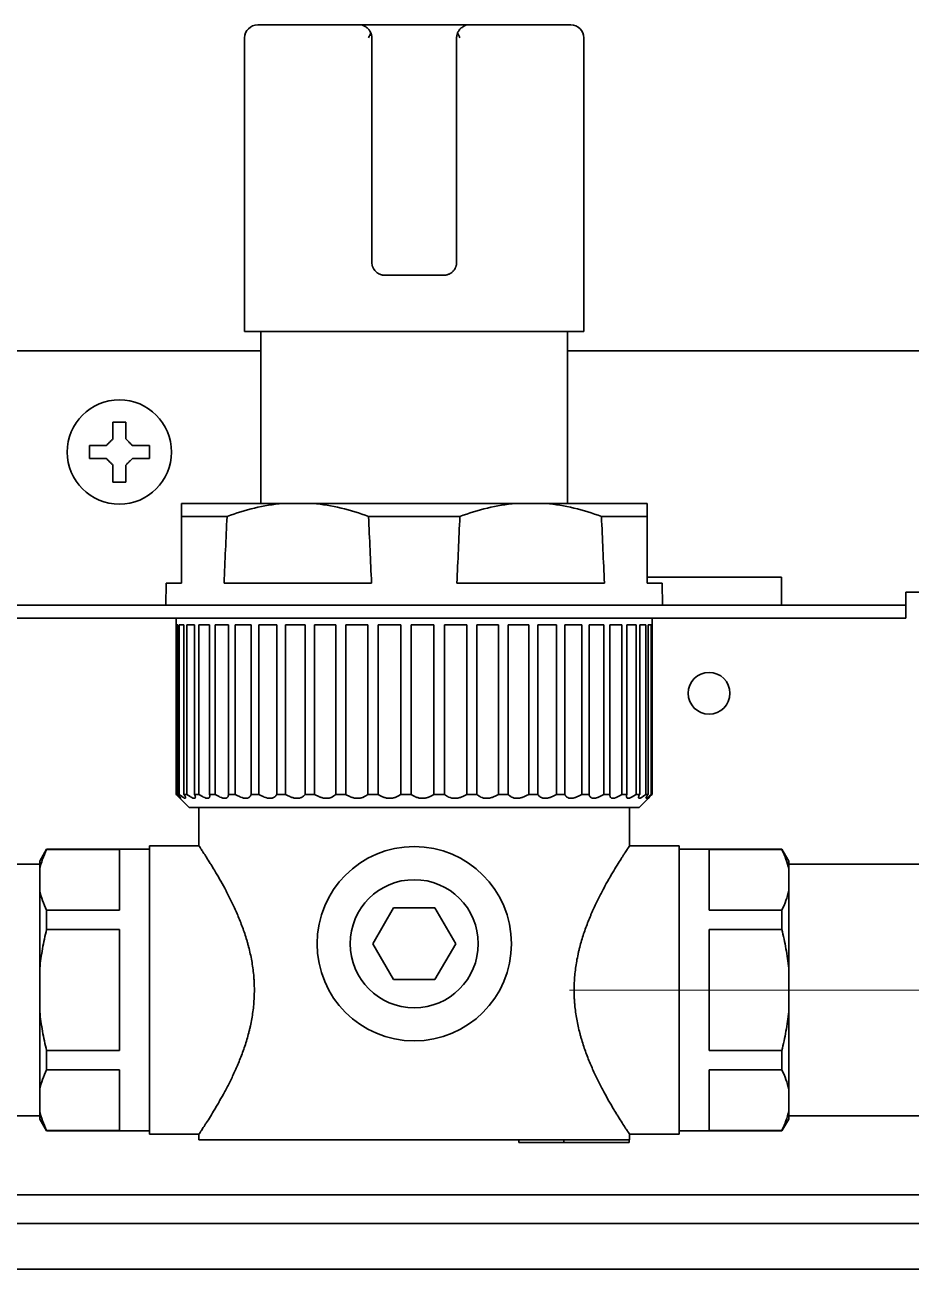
# Model space of a CAD drawing. Extents: x 6569 to 10251, y -294 to 3100.
# Drawn here: x 6951.2 to 7019.1, y 1270.8 to 1366.2 of the extents above; entities that cross this region are included whole.
import ezdxf

# ---------------------------------------------------------------- set-up
doc = ezdxf.new("R2010")
doc.units = 0
doc.header["$LTSCALE"] = 5
doc.layers.get('0').update_dxf_attribs({"linetype": 'CONTINUOUS', "lineweight": 0})
doc.layers.add('1', color=7, linetype='CONTINUOUS', true_color=0xffffff)

msp = doc.modelspace()

# ---------------------------------------------------------------- linework, layer by layer
at = {"color": 4}
msp.add_line((6992.964, 1292.226), (7092.964, 1292.226), dxfattribs=at)
at = {"layer": '1', "color": 7, "linetype": 'Continuous', "lineweight": 35}
for p, q in [((6969.064, 1366.226), (6977.019, 1366.226)), ((6977.019, 1366.226), (6978.311, 1366.226)), ((6978.311, 1366.226), (6983.818, 1366.226)), ((6983.818, 1366.226), (6985.11, 1366.226)), ((6993.064, 1366.226), (6985.11, 1366.226)), ((6968.064, 1365.226), (6968.064, 1342.726)), ((6977.814, 1365.226), (6977.814, 1348.026)), ((6984.314, 1348.026), (6984.314, 1365.226)), ((6994.064, 1342.726), (6994.064, 1365.226)), ((6978.814, 1347.026), (6983.314, 1347.026)), ((6994.064, 1342.726), (6968.064, 1342.726)), ((6969.314, 1342.726), (6969.314, 1329.526)), ((6992.814, 1329.526), (6992.814, 1342.726)), ((6969.315, 1341.226), (6930.166, 1341.226)), ((7025.964, 1341.226), (6992.813, 1341.226)), ((6956.164, 1333.476), (6956.164, 1333.976)), ((6960.764, 1333.976), (6960.764, 1333.476)), ((6956.164, 1332.976), (6956.164, 1333.476)), ((6960.764, 1333.476), (6960.764, 1332.976)), ((6963.214, 1329.526), (6970.981, 1329.526)), ((6970.981, 1329.526), (6973.297, 1329.526)), ((6973.297, 1329.526), (6988.831, 1329.526)), ((6988.831, 1329.526), (6991.147, 1329.526)), ((6991.147, 1329.526), (6998.914, 1329.526)), ((6963.214, 1328.526), (6963.214, 1323.426)), ((6966.714, 1328.526), (6963.214, 1328.526)), ((6984.564, 1328.526), (6977.565, 1328.526)), ((6998.914, 1328.526), (6995.415, 1328.526)), ((6998.914, 1323.426), (6998.914, 1328.526)), ((6962.058, 1323.426), (6962.028, 1321.726)), ((6962.058, 1323.426), (6963.214, 1323.426)), ((6977.793, 1323.426), (6966.485, 1323.426)), ((6995.643, 1323.426), (6984.335, 1323.426)), ((7009.224, 1323.886), (6998.914, 1323.886)), ((7000.071, 1323.426), (6998.914, 1323.426)), ((7000.1, 1321.726), (7000.071, 1323.426)), ((7009.224, 1322.726), (7009.224, 1323.886)), ((7009.224, 1321.726), (7009.224, 1322.726)), ((7025.964, 1322.726), (7018.733, 1322.726)), ((7018.733, 1321.726), (7018.733, 1322.726)), ((6946.735, 1321.726), (6967.811, 1321.726)), ((6986.733, 1321.726), (6967.811, 1321.726)), ((6986.733, 1321.726), (7018.733, 1321.726)), ((7018.733, 1320.726), (7018.733, 1321.726)), ((6967.811, 1320.726), (6946.735, 1320.726)), ((6962.814, 1320.726), (6962.814, 1307.226)), ((6986.733, 1320.726), (6967.811, 1320.726)), ((7018.733, 1320.726), (6986.733, 1320.726)), ((6999.314, 1320.226), (6999.314, 1320.726)), ((6962.819, 1307.226), (6962.819, 1320.226)), ((6962.819, 1320.226), (6962.94, 1320.226)), ((6962.94, 1320.226), (6962.94, 1307.226)), ((6963.052, 1307.226), (6963.052, 1320.226)), ((6963.052, 1320.226), (6963.415, 1320.226)), ((6963.415, 1320.226), (6963.415, 1307.226)), ((6963.636, 1307.226), (6963.636, 1320.226)), ((6963.636, 1320.226), (6964.233, 1320.226)), ((6964.233, 1320.226), (6964.233, 1307.226)), ((6964.56, 1307.226), (6964.56, 1320.226)), ((6964.56, 1320.226), (6965.378, 1320.226)), ((6965.378, 1320.226), (6965.378, 1307.226)), ((6965.804, 1307.226), (6965.804, 1320.226)), ((6965.804, 1320.226), (6966.829, 1320.226)), ((6966.829, 1320.226), (6966.829, 1307.226)), ((6967.346, 1307.226), (6967.346, 1320.226)), ((6967.346, 1320.226), (6968.557, 1320.226)), ((6968.557, 1320.226), (6968.557, 1307.226)), ((6969.155, 1307.226), (6969.155, 1320.226)), ((6969.155, 1320.226), (6970.528, 1320.226)), ((6970.528, 1320.226), (6970.528, 1307.226)), ((6971.195, 1307.226), (6971.195, 1320.226)), ((6971.195, 1320.226), (6972.705, 1320.226)), ((6972.705, 1320.226), (6972.705, 1307.226)), ((6973.427, 1307.226), (6973.427, 1320.226)), ((6973.427, 1320.226), (6975.044, 1320.226)), ((6975.044, 1320.226), (6975.044, 1307.226)), ((6975.809, 1307.226), (6975.809, 1320.226)), ((6975.809, 1320.226), (6977.5, 1320.226)), ((6977.5, 1320.226), (6977.5, 1307.226)), ((6978.292, 1320.226), (6980.026, 1320.226)), ((6978.292, 1307.226), (6978.292, 1320.226)), ((6980.026, 1320.226), (6980.026, 1307.226)), ((6980.83, 1320.226), (6982.572, 1320.226)), ((6980.83, 1307.226), (6980.83, 1320.226)), ((6982.572, 1320.226), (6982.572, 1307.226)), ((6983.372, 1307.226), (6983.372, 1320.226)), ((6983.372, 1320.226), (6985.088, 1320.226)), ((6985.088, 1320.226), (6985.088, 1307.226)), ((6985.869, 1307.226), (6985.869, 1320.226)), ((6985.869, 1320.226), (6987.526, 1320.226)), ((6987.526, 1320.226), (6987.526, 1307.226)), ((6988.272, 1307.226), (6988.272, 1320.226)), ((6988.272, 1320.226), (6989.839, 1320.226)), ((6989.839, 1320.226), (6989.839, 1307.226)), ((6990.535, 1307.226), (6990.535, 1320.226)), ((6990.535, 1320.226), (6991.981, 1320.226)), ((6991.981, 1320.226), (6991.981, 1307.226)), ((6992.614, 1307.226), (6992.614, 1320.226)), ((6992.614, 1320.226), (6993.91, 1320.226)), ((6993.91, 1320.226), (6993.91, 1307.226)), ((6994.468, 1307.226), (6994.468, 1320.226)), ((6994.468, 1320.226), (6995.589, 1320.226)), ((6995.589, 1320.226), (6995.589, 1307.226)), ((6996.062, 1307.226), (6996.062, 1320.226)), ((6996.062, 1320.226), (6996.985, 1320.226)), ((6996.985, 1320.226), (6996.985, 1307.226)), ((6997.363, 1307.226), (6997.363, 1320.226)), ((6997.363, 1320.226), (6998.072, 1320.226)), ((6998.072, 1320.226), (6998.072, 1307.226)), ((6998.347, 1307.226), (6998.347, 1320.226)), ((6998.347, 1320.226), (6998.828, 1320.226)), ((6998.828, 1320.226), (6998.828, 1307.226)), ((6998.995, 1307.226), (6998.995, 1320.226)), ((6998.995, 1320.226), (6999.237, 1320.226)), ((6999.237, 1320.226), (6999.237, 1307.226)), ((6999.294, 1307.226), (6999.294, 1320.226)), ((6999.314, 1320.226), (6999.294, 1320.226)), ((6962.814, 1307.226), (6962.819, 1307.226)), ((6962.814, 1307.226), (6963.814, 1306.226)), ((6962.94, 1307.226), (6963.052, 1307.226)), ((6963.415, 1307.226), (6963.636, 1307.226)), ((6964.233, 1307.226), (6964.56, 1307.226)), ((6965.378, 1307.226), (6965.804, 1307.226)), ((6966.829, 1307.226), (6967.346, 1307.226)), ((6968.557, 1307.226), (6969.155, 1307.226)), ((6970.528, 1307.226), (6971.195, 1307.226)), ((6972.705, 1307.226), (6973.427, 1307.226)), ((6975.044, 1307.226), (6975.809, 1307.226)), ((6977.5, 1307.226), (6978.292, 1307.226)), ((6980.026, 1307.226), (6980.83, 1307.226)), ((6982.572, 1307.226), (6983.372, 1307.226)), ((6985.088, 1307.226), (6985.869, 1307.226)), ((6987.526, 1307.226), (6988.272, 1307.226)), ((6989.839, 1307.226), (6990.535, 1307.226)), ((6991.981, 1307.226), (6992.614, 1307.226)), ((6993.91, 1307.226), (6994.468, 1307.226)), ((6995.589, 1307.226), (6996.062, 1307.226)), ((6996.985, 1307.226), (6997.363, 1307.226)), ((6998.072, 1307.226), (6998.347, 1307.226)), ((6998.828, 1307.226), (6998.995, 1307.226)), ((6999.237, 1307.226), (6999.294, 1307.226)), ((6998.314, 1306.226), (6963.814, 1306.226)), ((6964.564, 1306.226), (6964.564, 1303.276)), ((6997.564, 1303.276), (6997.564, 1306.226)), ((6998.314, 1306.226), (6999.014, 1306.926)), ((6960.764, 1303.276), (6960.764, 1292.226)), ((6964.564, 1303.276), (6960.764, 1303.276)), ((7001.364, 1303.276), (6997.564, 1303.276)), ((7001.364, 1303.276), (7001.364, 1281.176)), ((6952.889, 1303.026), (6952.364, 1302.117)), ((6952.889, 1302.992), (6952.889, 1303.026)), ((6960.764, 1303.026), (6952.889, 1303.026)), ((6958.464, 1302.992), (6952.889, 1302.992)), ((6958.464, 1298.347), (6958.464, 1302.992)), ((7009.24, 1303.026), (7001.364, 1303.026)), ((7003.664, 1302.992), (7003.664, 1298.347)), ((7009.24, 1302.992), (7003.664, 1302.992)), ((7009.24, 1303.026), (7009.24, 1302.992)), ((7009.764, 1302.117), (7009.24, 1303.026)), ((6952.364, 1301.876), (6941.964, 1301.876)), ((6952.364, 1302.117), (6952.364, 1301.503)), ((6952.364, 1299.837), (6952.364, 1301.503)), ((7009.764, 1302.117), (7009.764, 1301.503)), ((7020.164, 1301.876), (7009.764, 1301.876)), ((7009.764, 1301.503), (7009.764, 1299.837)), ((6952.364, 1299.837), (6952.364, 1293.891)), ((7009.764, 1293.891), (7009.764, 1299.837)), ((6977.889, 1295.776), (6979.477, 1298.526)), ((6979.477, 1298.526), (6982.652, 1298.526)), ((6982.652, 1298.526), (6984.24, 1295.776)), ((6952.889, 1298.347), (6958.464, 1298.347)), ((6952.889, 1298.347), (6952.889, 1296.871)), ((7003.664, 1298.347), (7009.24, 1298.347)), ((7009.24, 1296.871), (7009.24, 1298.347)), ((6952.889, 1296.871), (6958.464, 1296.871)), ((6958.464, 1287.581), (6958.464, 1296.871)), ((7003.664, 1296.871), (7003.664, 1287.581)), ((7003.664, 1296.871), (7009.24, 1296.871)), ((6979.477, 1293.026), (6977.889, 1295.776)), ((6984.24, 1295.776), (6982.652, 1293.026)), ((6952.364, 1290.561), (6952.364, 1293.891)), ((7009.764, 1293.891), (7009.764, 1290.561)), ((6982.652, 1293.026), (6979.477, 1293.026)), ((6960.764, 1292.226), (6960.764, 1281.176)), ((6952.364, 1290.561), (6952.364, 1284.615)), ((7009.764, 1284.615), (7009.764, 1290.561)), ((6958.464, 1287.581), (6952.889, 1287.581)), ((6952.889, 1287.581), (6952.889, 1286.105)), ((7009.24, 1287.581), (7003.664, 1287.581)), ((7009.24, 1286.105), (7009.24, 1287.581)), ((6958.464, 1286.105), (6952.889, 1286.105)), ((6958.464, 1281.46), (6958.464, 1286.105)), ((7003.664, 1286.105), (7003.664, 1281.46)), ((7009.24, 1286.105), (7003.664, 1286.105)), ((6952.364, 1282.95), (6952.364, 1284.615)), ((7009.764, 1284.615), (7009.764, 1282.95)), ((6941.964, 1282.576), (6952.364, 1282.576)), ((6952.364, 1282.335), (6952.364, 1282.95)), ((6952.364, 1282.335), (6952.889, 1281.426)), ((7009.24, 1281.426), (7009.764, 1282.335)), ((7009.764, 1282.335), (7009.764, 1282.95)), ((7009.764, 1282.576), (7020.164, 1282.576)), ((6952.889, 1281.46), (6958.464, 1281.46)), ((6952.889, 1281.46), (6952.889, 1281.426)), ((6952.889, 1281.426), (6960.764, 1281.426)), ((7001.364, 1281.426), (7009.24, 1281.426)), ((7003.664, 1281.46), (7009.24, 1281.46)), ((7009.24, 1281.426), (7009.24, 1281.46)), ((6960.764, 1281.176), (6964.564, 1281.176)), ((6964.564, 1281.176), (6964.564, 1280.726)), ((6997.534, 1280.726), (6964.564, 1280.726)), ((6989.07, 1280.726), (6989.07, 1280.526)), ((6992.534, 1280.526), (6989.07, 1280.526)), ((6992.534, 1280.726), (6992.534, 1280.526)), ((6997.534, 1280.526), (6992.534, 1280.526)), ((6997.534, 1280.726), (6997.564, 1280.726)), ((6997.534, 1280.726), (6997.534, 1280.526)), ((6997.564, 1281.176), (7001.364, 1281.176)), ((6997.564, 1280.726), (6997.564, 1281.176)), ((7033.66, 1276.526), (6819.664, 1276.526)), ((6572.164, 1274.326), (7039.407, 1274.326)), ((7087.059, 1270.826), (6588.769, 1270.826))]:
    msp.add_line(p, q, dxfattribs=at)
for centre, radius in [((6958.464, 1333.476), 4), ((7003.664, 1314.976), 1.6), ((6981.064, 1295.776), 7.45), ((6981.064, 1295.776), 4.91)]:
    msp.add_circle(centre, radius, dxfattribs=at)
for centre, start, end in [((6969.064, 1365.226), 90, 180), ((6993.064, 1365.226), 0, 89.99847)]:
    msp.add_arc(centre, 1, start, end, dxfattribs=at)
for centre, start_param, end_param in [((9302.297, 1186.425), 1.518154, 1.520046), ((4641.981, 1186.425), -1.520046, -1.518154), ((9320.147, 1186.425), 1.518154, 1.520046), ((4659.831, 1186.425), -1.520046, -1.518154)]:
    msp.add_ellipse(centre, major_axis=(0, 2700.641), ratio=0.866025, start_param=start_param, end_param=end_param, dxfattribs=at)
for points, knots in [([(6977.019, 1366.226), (6977.021, 1366.226), (6977.024, 1366.226), (6977.029, 1366.226), (6977.037, 1366.225), (6977.055, 1366.223), (6977.072, 1366.219), (6977.096, 1366.211), (6977.108, 1366.207), (6977.133, 1366.196), (6977.146, 1366.19), (6977.187, 1366.17), (6977.215, 1366.154), (6977.277, 1366.116), (6977.31, 1366.096), (6977.346, 1366.073)], [0, 0, 0, 0, 0.03125, 0.03125, 0.0625, 0.125, 0.25, 0.25, 0.375, 0.375, 0.5, 0.5, 0.75, 0.75, 1, 1, 1, 1]), ([(6985.11, 1366.226), (6985.107, 1366.226), (6985.105, 1366.226), (6985.1, 1366.226), (6985.092, 1366.225), (6985.073, 1366.223), (6985.057, 1366.219), (6985.022, 1366.208), (6984.997, 1366.197), (6984.956, 1366.177), (6984.942, 1366.17), (6984.913, 1366.153), (6984.898, 1366.144), (6984.851, 1366.116), (6984.818, 1366.095), (6984.783, 1366.073)], [0, 0, 0, 0, 0.03125, 0.03125, 0.0625, 0.125, 0.25, 0.25, 0.5, 0.5, 0.625, 0.625, 0.75, 0.75, 1, 1, 1, 1]), ([(6977.346, 1366.073), (6977.384, 1366.049), (6977.42, 1366.023), (6977.492, 1365.963), (6977.526, 1365.93), (6977.577, 1365.874), (6977.593, 1365.854), (6977.625, 1365.812), (6977.641, 1365.79), (6977.685, 1365.721), (6977.712, 1365.671), (6977.736, 1365.615)], [0, 0, 0, 0, 0.25, 0.25, 0.5, 0.5, 0.625, 0.625, 0.75, 0.75, 1, 1, 1, 1]), ([(6984.393, 1365.615), (6984.38, 1365.583), (6984.368, 1365.551), (6984.349, 1365.487), (6984.34, 1365.455), (6984.327, 1365.39), (6984.322, 1365.357), (6984.316, 1365.292), (6984.314, 1365.259), (6984.314, 1365.226)], [0, 0, 0, 0, 0.25, 0.25, 0.5, 0.5, 0.75, 0.75, 1, 1, 1, 1]), ([(6984.783, 1366.073), (6984.745, 1366.049), (6984.708, 1366.023), (6984.654, 1365.978), (6984.637, 1365.962), (6984.602, 1365.928), (6984.585, 1365.91), (6984.535, 1365.854), (6984.503, 1365.813), (6984.466, 1365.755), (6984.459, 1365.744), (6984.444, 1365.719), (6984.437, 1365.707), (6984.417, 1365.669), (6984.405, 1365.642), (6984.393, 1365.615)], [0, 0, 0, 0, 0.25, 0.25, 0.375, 0.375, 0.5, 0.5, 0.75, 0.75, 0.8125, 0.8125, 0.875, 0.875, 1, 1, 1, 1]), ([(6984.393, 1365.615), (6984.406, 1365.583), (6984.421, 1365.551), (6984.45, 1365.487), (6984.464, 1365.455), (6984.494, 1365.39), (6984.51, 1365.357), (6984.539, 1365.292), (6984.554, 1365.259), (6984.568, 1365.226)], [0, 0, 0, 0, 0.25, 0.25, 0.5, 0.5, 0.75, 0.75, 1, 1, 1, 1]), ([(6977.814, 1348.026), (6977.814, 1347.959), (6977.821, 1347.892), (6977.838, 1347.81), (6977.842, 1347.794), (6977.85, 1347.762), (6977.863, 1347.714), (6977.892, 1347.637), (6977.92, 1347.577), (6977.952, 1347.519), (6977.969, 1347.491), (6978.024, 1347.41), (6978.066, 1347.36), (6978.135, 1347.291), (6978.16, 1347.269), (6978.211, 1347.228), (6978.237, 1347.209), (6978.318, 1347.156), (6978.375, 1347.126), (6978.45, 1347.095), (6978.465, 1347.089), (6978.496, 1347.078), (6978.511, 1347.073), (6978.558, 1347.059), (6978.589, 1347.051), (6978.684, 1347.033), (6978.749, 1347.026), (6978.814, 1347.026)], [0, 0, 0, 0, 0.125, 0.125, 0.15625, 0.15625, 0.1875, 0.25, 0.3125, 0.3125, 0.375, 0.375, 0.5, 0.5, 0.5625, 0.5625, 0.625, 0.625, 0.75, 0.75, 0.78125, 0.78125, 0.8125, 0.8125, 0.875, 0.875, 1, 1, 1, 1]), ([(6983.314, 1347.026), (6983.38, 1347.026), (6983.445, 1347.033), (6983.525, 1347.048), (6983.541, 1347.052), (6983.572, 1347.06), (6983.619, 1347.073), (6983.695, 1347.1), (6983.754, 1347.127), (6983.797, 1347.15), (6983.811, 1347.158), (6983.839, 1347.174), (6983.852, 1347.183), (6983.921, 1347.228), (6983.971, 1347.269), (6984.04, 1347.337), (6984.062, 1347.361), (6984.093, 1347.399), (6984.104, 1347.412), (6984.123, 1347.438), (6984.133, 1347.452), (6984.179, 1347.52), (6984.21, 1347.577), (6984.242, 1347.653), (6984.248, 1347.668), (6984.26, 1347.7), (6984.265, 1347.716), (6984.28, 1347.763), (6984.288, 1347.795), (6984.308, 1347.893), (6984.314, 1347.959), (6984.314, 1348.026)], [0, 0, 0, 0, 0.125, 0.125, 0.15625, 0.15625, 0.1875, 0.25, 0.3125, 0.3125, 0.34375, 0.34375, 0.375, 0.375, 0.5, 0.5, 0.5625, 0.5625, 0.59375, 0.59375, 0.625, 0.625, 0.75, 0.75, 0.78125, 0.78125, 0.8125, 0.8125, 0.875, 0.875, 1, 1, 1, 1]), ([(6958.964, 1335.776), (6958.964, 1335.573), (6958.964, 1335.363), (6958.964, 1335.038), (6958.964, 1334.928), (6958.964, 1334.705), (6958.964, 1334.591), (6958.964, 1334.476)], [0, 0, 0, 0, 0.5, 0.5, 0.75, 0.75, 1, 1, 1, 1]), ([(6956.164, 1333.976), (6956.367, 1333.976), (6956.577, 1333.976), (6956.902, 1333.976), (6957.012, 1333.976), (6957.236, 1333.976), (6957.349, 1333.976), (6957.464, 1333.976)], [0, 0, 0, 0, 0.5, 0.5, 0.75, 0.75, 1, 1, 1, 1]), ([(6960.764, 1332.976), (6960.562, 1332.976), (6960.352, 1332.976), (6960.027, 1332.976), (6959.917, 1332.976), (6959.693, 1332.976), (6959.58, 1332.976), (6959.464, 1332.976)], [0, 0, 0, 0, 0.5, 0.5, 0.75, 0.75, 1, 1, 1, 1]), ([(6957.964, 1331.176), (6957.964, 1331.379), (6957.964, 1331.589), (6957.964, 1331.914), (6957.964, 1332.024), (6957.964, 1332.247), (6957.964, 1332.361), (6957.964, 1332.476)], [0, 0, 0, 0, 0.5, 0.5, 0.75, 0.75, 1, 1, 1, 1]), ([(6963.214, 1329.526), (6963.214, 1329.464), (6963.214, 1329.345), (6963.214, 1329.006), (6963.214, 1328.787), (6963.214, 1328.526)], [0, 0, 0, 0, 0.5, 0.5, 1, 1, 1, 1]), ([(6966.714, 1328.526), (6967.409, 1328.787), (6968.111, 1329.006), (6969.532, 1329.345), (6970.252, 1329.464), (6970.981, 1329.526)], [0, 0, 0, 0, 0.5, 0.5, 1, 1, 1, 1]), ([(6973.297, 1329.526), (6974.027, 1329.464), (6974.746, 1329.345), (6976.168, 1329.006), (6976.87, 1328.787), (6977.565, 1328.526)], [0, 0, 0, 0, 0.5, 0.5, 1, 1, 1, 1]), ([(6984.564, 1328.526), (6985.259, 1328.787), (6985.961, 1329.006), (6987.382, 1329.345), (6988.102, 1329.464), (6988.831, 1329.526)], [0, 0, 0, 0, 0.5, 0.5, 1, 1, 1, 1]), ([(6991.147, 1329.526), (6991.877, 1329.464), (6992.596, 1329.345), (6994.018, 1329.006), (6994.72, 1328.787), (6995.415, 1328.526)], [0, 0, 0, 0, 0.5, 0.5, 1, 1, 1, 1]), ([(6998.914, 1328.526), (6998.914, 1328.787), (6998.914, 1329.006), (6998.914, 1329.345), (6998.914, 1329.464), (6998.914, 1329.526)], [0, 0, 0, 0, 0.5, 0.5, 1, 1, 1, 1]), ([(6962.819, 1307.226), (6962.864, 1307.182), (6962.905, 1307.142), (6962.963, 1307.088), (6962.981, 1307.071), (6963.007, 1307.047), (6963.016, 1307.039), (6963.032, 1307.024), (6963.04, 1307.017), (6963.077, 1306.984), (6963.102, 1306.963), (6963.13, 1306.941), (6963.138, 1306.936), (6963.147, 1306.93), (6963.15, 1306.929), (6963.155, 1306.927), (6963.157, 1306.926), (6963.164, 1306.926), (6963.163, 1306.933), (6963.153, 1306.951), (6963.151, 1306.955), (6963.146, 1306.964), (6963.136, 1306.979), (6963.124, 1306.996), (6963.104, 1307.023), (6963.093, 1307.038), (6963.068, 1307.07), (6963.055, 1307.087), (6963.011, 1307.142), (6962.977, 1307.182), (6962.94, 1307.226)], [0, 0, 0, 0, 0.125, 0.125, 0.1875, 0.1875, 0.21875, 0.21875, 0.25, 0.25, 0.375, 0.375, 0.4375, 0.4375, 0.46875, 0.46875, 0.5, 0.5, 0.625, 0.625, 0.65625, 0.65625, 0.6875, 0.75, 0.75, 0.8125, 0.8125, 0.875, 0.875, 1, 1, 1, 1]), ([(6963.052, 1307.226), (6963.104, 1307.182), (6963.154, 1307.142), (6963.224, 1307.088), (6963.247, 1307.071), (6963.279, 1307.047), (6963.29, 1307.039), (6963.311, 1307.024), (6963.321, 1307.017), (6963.371, 1306.984), (6963.406, 1306.963), (6963.45, 1306.941), (6963.463, 1306.936), (6963.481, 1306.93), (6963.487, 1306.929), (6963.497, 1306.927), (6963.502, 1306.926), (6963.523, 1306.926), (6963.534, 1306.933), (6963.539, 1306.951), (6963.539, 1306.955), (6963.539, 1306.964), (6963.539, 1306.979), (6963.534, 1306.996), (6963.525, 1307.023), (6963.519, 1307.038), (6963.505, 1307.07), (6963.496, 1307.087), (6963.467, 1307.142), (6963.443, 1307.182), (6963.415, 1307.226)], [0, 0, 0, 0, 0.125, 0.125, 0.1875, 0.1875, 0.21875, 0.21875, 0.25, 0.25, 0.375, 0.375, 0.4375, 0.4375, 0.46875, 0.46875, 0.5, 0.5, 0.625, 0.625, 0.65625, 0.65625, 0.6875, 0.75, 0.75, 0.8125, 0.8125, 0.875, 0.875, 1, 1, 1, 1]), ([(6963.636, 1307.226), (6963.695, 1307.182), (6963.751, 1307.142), (6963.832, 1307.088), (6963.859, 1307.071), (6963.898, 1307.047), (6963.911, 1307.039), (6963.936, 1307.024), (6963.948, 1307.017), (6964.009, 1306.984), (6964.054, 1306.963), (6964.113, 1306.941), (6964.132, 1306.936), (6964.158, 1306.93), (6964.166, 1306.929), (6964.182, 1306.927), (6964.189, 1306.926), (6964.225, 1306.926), (6964.246, 1306.933), (6964.265, 1306.951), (6964.269, 1306.955), (6964.274, 1306.964), (6964.282, 1306.979), (6964.286, 1306.996), (6964.288, 1307.023), (6964.287, 1307.038), (6964.283, 1307.07), (6964.28, 1307.087), (6964.266, 1307.142), (6964.252, 1307.182), (6964.233, 1307.226)], [0, 0, 0, 0, 0.125, 0.125, 0.1875, 0.1875, 0.21875, 0.21875, 0.25, 0.25, 0.375, 0.375, 0.4375, 0.4375, 0.46875, 0.46875, 0.5, 0.5, 0.625, 0.625, 0.65625, 0.65625, 0.6875, 0.75, 0.75, 0.8125, 0.8125, 0.875, 0.875, 1, 1, 1, 1]), ([(6964.56, 1307.226), (6964.623, 1307.182), (6964.685, 1307.142), (6964.776, 1307.088), (6964.806, 1307.071), (6964.85, 1307.047), (6964.865, 1307.039), (6964.894, 1307.024), (6964.909, 1307.017), (6964.979, 1306.984), (6965.032, 1306.963), (6965.106, 1306.941), (6965.13, 1306.936), (6965.163, 1306.93), (6965.174, 1306.929), (6965.195, 1306.927), (6965.205, 1306.926), (6965.253, 1306.926), (6965.286, 1306.933), (6965.319, 1306.951), (6965.325, 1306.955), (6965.336, 1306.964), (6965.352, 1306.979), (6965.364, 1306.996), (6965.377, 1307.023), (6965.382, 1307.038), (6965.389, 1307.07), (6965.39, 1307.087), (6965.392, 1307.142), (6965.387, 1307.182), (6965.378, 1307.226)], [0, 0, 0, 0, 0.125, 0.125, 0.1875, 0.1875, 0.21875, 0.21875, 0.25, 0.25, 0.375, 0.375, 0.4375, 0.4375, 0.46875, 0.46875, 0.5, 0.5, 0.625, 0.625, 0.65625, 0.65625, 0.6875, 0.75, 0.75, 0.8125, 0.8125, 0.875, 0.875, 1, 1, 1, 1]), ([(6965.804, 1307.226), (6965.871, 1307.182), (6965.938, 1307.142), (6966.037, 1307.088), (6966.069, 1307.071), (6966.118, 1307.047), (6966.135, 1307.039), (6966.167, 1307.024), (6966.183, 1307.017), (6966.263, 1306.984), (6966.323, 1306.963), (6966.41, 1306.941), (6966.438, 1306.936), (6966.478, 1306.93), (6966.491, 1306.929), (6966.517, 1306.927), (6966.53, 1306.926), (6966.59, 1306.926), (6966.633, 1306.933), (6966.679, 1306.951), (6966.687, 1306.955), (6966.704, 1306.964), (6966.728, 1306.979), (6966.748, 1306.996), (6966.771, 1307.023), (6966.781, 1307.038), (6966.799, 1307.07), (6966.806, 1307.087), (6966.823, 1307.142), (6966.828, 1307.182), (6966.829, 1307.226)], [0, 0, 0, 0, 0.125, 0.125, 0.1875, 0.1875, 0.21875, 0.21875, 0.25, 0.25, 0.375, 0.375, 0.4375, 0.4375, 0.46875, 0.46875, 0.5, 0.5, 0.625, 0.625, 0.65625, 0.65625, 0.6875, 0.75, 0.75, 0.8125, 0.8125, 0.875, 0.875, 1, 1, 1, 1]), ([(6967.346, 1307.226), (6967.415, 1307.182), (6967.485, 1307.142), (6967.59, 1307.088), (6967.625, 1307.071), (6967.677, 1307.047), (6967.695, 1307.039), (6967.73, 1307.024), (6967.747, 1307.017), (6967.834, 1306.984), (6967.901, 1306.963), (6967.998, 1306.941), (6968.03, 1306.936), (6968.077, 1306.93), (6968.092, 1306.929), (6968.122, 1306.927), (6968.137, 1306.926), (6968.208, 1306.926), (6968.26, 1306.933), (6968.318, 1306.951), (6968.33, 1306.955), (6968.351, 1306.964), (6968.383, 1306.979), (6968.41, 1306.996), (6968.444, 1307.023), (6968.459, 1307.038), (6968.487, 1307.07), (6968.499, 1307.087), (6968.531, 1307.142), (6968.546, 1307.182), (6968.557, 1307.226)], [0, 0, 0, 0, 0.125, 0.125, 0.1875, 0.1875, 0.21875, 0.21875, 0.25, 0.25, 0.375, 0.375, 0.4375, 0.4375, 0.46875, 0.46875, 0.5, 0.5, 0.625, 0.625, 0.65625, 0.65625, 0.6875, 0.75, 0.75, 0.8125, 0.8125, 0.875, 0.875, 1, 1, 1, 1]), ([(6969.155, 1307.226), (6969.225, 1307.182), (6969.296, 1307.142), (6969.405, 1307.088), (6969.442, 1307.071), (6969.497, 1307.047), (6969.515, 1307.039), (6969.552, 1307.024), (6969.571, 1307.017), (6969.663, 1306.984), (6969.735, 1306.963), (6969.842, 1306.941), (6969.877, 1306.936), (6969.929, 1306.93), (6969.946, 1306.929), (6969.979, 1306.927), (6969.996, 1306.926), (6970.077, 1306.926), (6970.137, 1306.933), (6970.206, 1306.951), (6970.22, 1306.955), (6970.246, 1306.964), (6970.284, 1306.979), (6970.319, 1306.996), (6970.362, 1307.023), (6970.382, 1307.038), (6970.419, 1307.07), (6970.436, 1307.087), (6970.483, 1307.142), (6970.508, 1307.182), (6970.528, 1307.226)], [0, 0, 0, 0, 0.125, 0.125, 0.1875, 0.1875, 0.21875, 0.21875, 0.25, 0.25, 0.375, 0.375, 0.4375, 0.4375, 0.46875, 0.46875, 0.5, 0.5, 0.625, 0.625, 0.65625, 0.65625, 0.6875, 0.75, 0.75, 0.8125, 0.8125, 0.875, 0.875, 1, 1, 1, 1]), ([(6971.195, 1307.226), (6971.265, 1307.182), (6971.337, 1307.142), (6971.448, 1307.088), (6971.485, 1307.071), (6971.542, 1307.047), (6971.561, 1307.039), (6971.599, 1307.024), (6971.618, 1307.017), (6971.714, 1306.984), (6971.79, 1306.963), (6971.903, 1306.941), (6971.941, 1306.936), (6971.997, 1306.93), (6972.016, 1306.929), (6972.052, 1306.927), (6972.07, 1306.926), (6972.159, 1306.926), (6972.227, 1306.933), (6972.306, 1306.951), (6972.321, 1306.955), (6972.352, 1306.964), (6972.396, 1306.979), (6972.437, 1306.996), (6972.488, 1307.023), (6972.513, 1307.038), (6972.559, 1307.07), (6972.581, 1307.087), (6972.641, 1307.142), (6972.675, 1307.182), (6972.705, 1307.226)], [0, 0, 0, 0, 0.125, 0.125, 0.1875, 0.1875, 0.21875, 0.21875, 0.25, 0.25, 0.375, 0.375, 0.4375, 0.4375, 0.46875, 0.46875, 0.5, 0.5, 0.625, 0.625, 0.65625, 0.65625, 0.6875, 0.75, 0.75, 0.8125, 0.8125, 0.875, 0.875, 1, 1, 1, 1]), ([(6973.427, 1307.226), (6973.496, 1307.182), (6973.567, 1307.142), (6973.677, 1307.088), (6973.714, 1307.071), (6973.772, 1307.047), (6973.791, 1307.039), (6973.83, 1307.024), (6973.849, 1307.017), (6973.947, 1306.984), (6974.025, 1306.963), (6974.143, 1306.941), (6974.182, 1306.936), (6974.242, 1306.93), (6974.262, 1306.929), (6974.3, 1306.927), (6974.32, 1306.926), (6974.415, 1306.926), (6974.488, 1306.933), (6974.576, 1306.951), (6974.593, 1306.955), (6974.627, 1306.964), (6974.676, 1306.979), (6974.723, 1306.996), (6974.782, 1307.023), (6974.81, 1307.038), (6974.865, 1307.07), (6974.89, 1307.087), (6974.963, 1307.142), (6975.006, 1307.182), (6975.044, 1307.226)], [0, 0, 0, 0, 0.125, 0.125, 0.1875, 0.1875, 0.21875, 0.21875, 0.25, 0.25, 0.375, 0.375, 0.4375, 0.4375, 0.46875, 0.46875, 0.5, 0.5, 0.625, 0.625, 0.65625, 0.65625, 0.6875, 0.75, 0.75, 0.8125, 0.8125, 0.875, 0.875, 1, 1, 1, 1]), ([(6975.809, 1307.226), (6975.874, 1307.182), (6975.943, 1307.142), (6976.05, 1307.088), (6976.087, 1307.071), (6976.144, 1307.047), (6976.163, 1307.039), (6976.201, 1307.024), (6976.221, 1307.017), (6976.318, 1306.984), (6976.397, 1306.963), (6976.518, 1306.941), (6976.558, 1306.936), (6976.619, 1306.93), (6976.64, 1306.929), (6976.68, 1306.927), (6976.701, 1306.926), (6976.8, 1306.926), (6976.878, 1306.933), (6976.972, 1306.951), (6976.99, 1306.955), (6977.027, 1306.964), (6977.081, 1306.979), (6977.132, 1306.996), (6977.198, 1307.023), (6977.229, 1307.038), (6977.291, 1307.07), (6977.32, 1307.087), (6977.404, 1307.142), (6977.454, 1307.182), (6977.5, 1307.226)], [0, 0, 0, 0, 0.125, 0.125, 0.1875, 0.1875, 0.21875, 0.21875, 0.25, 0.25, 0.375, 0.375, 0.4375, 0.4375, 0.46875, 0.46875, 0.5, 0.5, 0.625, 0.625, 0.65625, 0.65625, 0.6875, 0.75, 0.75, 0.8125, 0.8125, 0.875, 0.875, 1, 1, 1, 1]), ([(6978.292, 1307.226), (6978.354, 1307.182), (6978.418, 1307.142), (6978.521, 1307.088), (6978.557, 1307.071), (6978.611, 1307.047), (6978.63, 1307.039), (6978.667, 1307.024), (6978.686, 1307.017), (6978.782, 1306.984), (6978.86, 1306.963), (6978.981, 1306.941), (6979.021, 1306.936), (6979.084, 1306.93), (6979.104, 1306.929), (6979.146, 1306.927), (6979.166, 1306.926), (6979.268, 1306.926), (6979.349, 1306.933), (6979.448, 1306.951), (6979.467, 1306.955), (6979.506, 1306.964), (6979.563, 1306.979), (6979.618, 1306.996), (6979.689, 1307.023), (6979.723, 1307.038), (6979.79, 1307.07), (6979.823, 1307.087), (6979.916, 1307.142), (6979.973, 1307.182), (6980.026, 1307.226)], [0, 0, 0, 0, 0.125, 0.125, 0.1875, 0.1875, 0.21875, 0.21875, 0.25, 0.25, 0.375, 0.375, 0.4375, 0.4375, 0.46875, 0.46875, 0.5, 0.5, 0.625, 0.625, 0.65625, 0.65625, 0.6875, 0.75, 0.75, 0.8125, 0.8125, 0.875, 0.875, 1, 1, 1, 1]), ([(6980.83, 1307.226), (6980.885, 1307.182), (6980.945, 1307.142), (6981.042, 1307.088), (6981.075, 1307.071), (6981.127, 1307.047), (6981.145, 1307.039), (6981.18, 1307.024), (6981.198, 1307.017), (6981.29, 1306.984), (6981.366, 1306.963), (6981.484, 1306.941), (6981.525, 1306.936), (6981.586, 1306.93), (6981.607, 1306.929), (6981.648, 1306.927), (6981.669, 1306.926), (6981.772, 1306.926), (6981.853, 1306.933), (6981.955, 1306.951), (6981.975, 1306.955), (6982.015, 1306.964), (6982.074, 1306.979), (6982.132, 1306.996), (6982.206, 1307.023), (6982.243, 1307.038), (6982.315, 1307.07), (6982.349, 1307.087), (6982.45, 1307.142), (6982.513, 1307.182), (6982.572, 1307.226)], [0, 0, 0, 0, 0.125, 0.125, 0.1875, 0.1875, 0.21875, 0.21875, 0.25, 0.25, 0.375, 0.375, 0.4375, 0.4375, 0.46875, 0.46875, 0.5, 0.5, 0.625, 0.625, 0.65625, 0.65625, 0.6875, 0.75, 0.75, 0.8125, 0.8125, 0.875, 0.875, 1, 1, 1, 1]), ([(6983.372, 1307.226), (6983.421, 1307.182), (6983.475, 1307.142), (6983.563, 1307.088), (6983.593, 1307.071), (6983.641, 1307.047), (6983.658, 1307.039), (6983.691, 1307.024), (6983.708, 1307.017), (6983.794, 1306.984), (6983.866, 1306.963), (6983.98, 1306.941), (6984.019, 1306.936), (6984.079, 1306.93), (6984.099, 1306.929), (6984.139, 1306.927), (6984.16, 1306.926), (6984.261, 1306.926), (6984.342, 1306.933), (6984.445, 1306.951), (6984.465, 1306.955), (6984.506, 1306.964), (6984.566, 1306.979), (6984.625, 1306.996), (6984.702, 1307.023), (6984.74, 1307.038), (6984.815, 1307.07), (6984.851, 1307.087), (6984.957, 1307.142), (6985.024, 1307.182), (6985.088, 1307.226)], [0, 0, 0, 0, 0.125, 0.125, 0.1875, 0.1875, 0.21875, 0.21875, 0.25, 0.25, 0.375, 0.375, 0.4375, 0.4375, 0.46875, 0.46875, 0.5, 0.5, 0.625, 0.625, 0.65625, 0.65625, 0.6875, 0.75, 0.75, 0.8125, 0.8125, 0.875, 0.875, 1, 1, 1, 1]), ([(6985.869, 1307.226), (6985.911, 1307.182), (6985.957, 1307.142), (6986.035, 1307.088), (6986.062, 1307.071), (6986.105, 1307.047), (6986.12, 1307.039), (6986.15, 1307.024), (6986.166, 1307.017), (6986.244, 1306.984), (6986.311, 1306.963), (6986.418, 1306.941), (6986.455, 1306.936), (6986.513, 1306.93), (6986.532, 1306.929), (6986.571, 1306.927), (6986.59, 1306.926), (6986.688, 1306.926), (6986.768, 1306.933), (6986.869, 1306.951), (6986.889, 1306.955), (6986.929, 1306.964), (6986.989, 1306.979), (6987.049, 1306.996), (6987.127, 1307.023), (6987.165, 1307.038), (6987.242, 1307.07), (6987.279, 1307.087), (6987.389, 1307.142), (6987.459, 1307.182), (6987.526, 1307.226)], [0, 0, 0, 0, 0.125, 0.125, 0.1875, 0.1875, 0.21875, 0.21875, 0.25, 0.25, 0.375, 0.375, 0.4375, 0.4375, 0.46875, 0.46875, 0.5, 0.5, 0.625, 0.625, 0.65625, 0.65625, 0.6875, 0.75, 0.75, 0.8125, 0.8125, 0.875, 0.875, 1, 1, 1, 1]), ([(6988.272, 1307.226), (6988.306, 1307.182), (6988.344, 1307.142), (6988.41, 1307.088), (6988.434, 1307.071), (6988.471, 1307.047), (6988.484, 1307.039), (6988.511, 1307.024), (6988.525, 1307.017), (6988.594, 1306.984), (6988.655, 1306.963), (6988.753, 1306.941), (6988.787, 1306.936), (6988.841, 1306.93), (6988.859, 1306.929), (6988.895, 1306.927), (6988.913, 1306.926), (6989.006, 1306.926), (6989.082, 1306.933), (6989.18, 1306.951), (6989.2, 1306.955), (6989.239, 1306.964), (6989.298, 1306.979), (6989.356, 1306.996), (6989.433, 1307.023), (6989.472, 1307.038), (6989.549, 1307.07), (6989.586, 1307.087), (6989.697, 1307.142), (6989.769, 1307.182), (6989.839, 1307.226)], [0, 0, 0, 0, 0.125, 0.125, 0.1875, 0.1875, 0.21875, 0.21875, 0.25, 0.25, 0.375, 0.375, 0.4375, 0.4375, 0.46875, 0.46875, 0.5, 0.5, 0.625, 0.625, 0.65625, 0.65625, 0.6875, 0.75, 0.75, 0.8125, 0.8125, 0.875, 0.875, 1, 1, 1, 1]), ([(6990.535, 1307.226), (6990.56, 1307.182), (6990.59, 1307.142), (6990.643, 1307.088), (6990.662, 1307.071), (6990.693, 1307.047), (6990.704, 1307.039), (6990.726, 1307.024), (6990.738, 1307.017), (6990.797, 1306.984), (6990.85, 1306.963), (6990.938, 1306.941), (6990.969, 1306.936), (6991.017, 1306.93), (6991.034, 1306.929), (6991.067, 1306.927), (6991.084, 1306.926), (6991.169, 1306.926), (6991.24, 1306.933), (6991.333, 1306.951), (6991.352, 1306.955), (6991.389, 1306.964), (6991.446, 1306.979), (6991.502, 1306.996), (6991.577, 1307.023), (6991.615, 1307.038), (6991.69, 1307.07), (6991.727, 1307.087), (6991.838, 1307.142), (6991.91, 1307.182), (6991.981, 1307.226)], [0, 0, 0, 0, 0.125, 0.125, 0.1875, 0.1875, 0.21875, 0.21875, 0.25, 0.25, 0.375, 0.375, 0.4375, 0.4375, 0.46875, 0.46875, 0.5, 0.5, 0.625, 0.625, 0.65625, 0.65625, 0.6875, 0.75, 0.75, 0.8125, 0.8125, 0.875, 0.875, 1, 1, 1, 1]), ([(6992.614, 1307.226), (6992.63, 1307.182), (6992.65, 1307.142), (6992.689, 1307.088), (6992.704, 1307.071), (6992.728, 1307.047), (6992.736, 1307.039), (6992.754, 1307.024), (6992.763, 1307.017), (6992.811, 1306.984), (6992.855, 1306.963), (6992.931, 1306.941), (6992.957, 1306.936), (6993, 1306.93), (6993.014, 1306.929), (6993.044, 1306.927), (6993.059, 1306.926), (6993.135, 1306.926), (6993.2, 1306.933), (6993.286, 1306.951), (6993.304, 1306.955), (6993.339, 1306.964), (6993.392, 1306.979), (6993.445, 1306.996), (6993.516, 1307.023), (6993.553, 1307.038), (6993.625, 1307.07), (6993.661, 1307.087), (6993.769, 1307.142), (6993.839, 1307.182), (6993.91, 1307.226)], [0, 0, 0, 0, 0.125, 0.125, 0.1875, 0.1875, 0.21875, 0.21875, 0.25, 0.25, 0.375, 0.375, 0.4375, 0.4375, 0.46875, 0.46875, 0.5, 0.5, 0.625, 0.625, 0.65625, 0.65625, 0.6875, 0.75, 0.75, 0.8125, 0.8125, 0.875, 0.875, 1, 1, 1, 1]), ([(6994.468, 1307.226), (6994.474, 1307.182), (6994.485, 1307.142), (6994.509, 1307.088), (6994.518, 1307.071), (6994.535, 1307.047), (6994.541, 1307.039), (6994.554, 1307.024), (6994.561, 1307.017), (6994.596, 1306.984), (6994.631, 1306.963), (6994.692, 1306.941), (6994.714, 1306.936), (6994.75, 1306.93), (6994.763, 1306.929), (6994.788, 1306.927), (6994.801, 1306.926), (6994.867, 1306.926), (6994.924, 1306.933), (6995.002, 1306.951), (6995.018, 1306.955), (6995.049, 1306.964), (6995.097, 1306.979), (6995.147, 1306.996), (6995.213, 1307.023), (6995.247, 1307.038), (6995.315, 1307.07), (6995.35, 1307.087), (6995.452, 1307.142), (6995.52, 1307.182), (6995.589, 1307.226)], [0, 0, 0, 0, 0.125, 0.125, 0.1875, 0.1875, 0.21875, 0.21875, 0.25, 0.25, 0.375, 0.375, 0.4375, 0.4375, 0.46875, 0.46875, 0.5, 0.5, 0.625, 0.625, 0.65625, 0.65625, 0.6875, 0.75, 0.75, 0.8125, 0.8125, 0.875, 0.875, 1, 1, 1, 1]), ([(6996.062, 1307.226), (6996.057, 1307.182), (6996.058, 1307.142), (6996.067, 1307.088), (6996.071, 1307.071), (6996.08, 1307.047), (6996.084, 1307.039), (6996.091, 1307.024), (6996.096, 1307.017), (6996.118, 1306.984), (6996.142, 1306.963), (6996.189, 1306.941), (6996.206, 1306.936), (6996.234, 1306.93), (6996.244, 1306.929), (6996.265, 1306.927), (6996.275, 1306.926), (6996.33, 1306.926), (6996.378, 1306.933), (6996.446, 1306.951), (6996.46, 1306.955), (6996.488, 1306.964), (6996.53, 1306.979), (6996.574, 1306.996), (6996.635, 1307.023), (6996.666, 1307.038), (6996.728, 1307.07), (6996.76, 1307.087), (6996.856, 1307.142), (6996.92, 1307.182), (6996.985, 1307.226)], [0, 0, 0, 0, 0.125, 0.125, 0.1875, 0.1875, 0.21875, 0.21875, 0.25, 0.25, 0.375, 0.375, 0.4375, 0.4375, 0.46875, 0.46875, 0.5, 0.5, 0.625, 0.625, 0.65625, 0.65625, 0.6875, 0.75, 0.75, 0.8125, 0.8125, 0.875, 0.875, 1, 1, 1, 1]), ([(6997.363, 1307.226), (6997.349, 1307.182), (6997.339, 1307.142), (6997.334, 1307.092), (6997.333, 1307.079), (6997.333, 1307.067)], [0, 0, 0, 0, 0.728936, 0.728936, 1, 1, 1, 1]), ([(6997.335, 1307.03), (6997.336, 1307.023), (6997.338, 1307.017), (6997.347, 1306.984), (6997.361, 1306.963), (6997.391, 1306.941), (6997.403, 1306.936), (6997.423, 1306.93), (6997.43, 1306.929), (6997.446, 1306.927), (6997.454, 1306.926), (6997.495, 1306.926), (6997.535, 1306.933), (6997.591, 1306.951), (6997.602, 1306.955), (6997.626, 1306.964), (6997.662, 1306.979), (6997.7, 1306.996), (6997.753, 1307.023), (6997.78, 1307.038), (6997.836, 1307.07), (6997.865, 1307.087), (6997.952, 1307.142), (6998.011, 1307.182), (6998.072, 1307.226)], [0, 0, 0, 0, 0.038003, 0.038003, 0.198336, 0.198336, 0.278502, 0.278502, 0.318585, 0.318585, 0.358668, 0.358668, 0.519001, 0.519001, 0.559085, 0.559085, 0.599168, 0.679334, 0.679334, 0.759501, 0.759501, 0.839667, 0.839667, 1, 1, 1, 1]), ([(6998.347, 1307.226), (6998.324, 1307.182), (6998.304, 1307.142), (6998.283, 1307.088), (6998.277, 1307.071), (6998.27, 1307.047), (6998.268, 1307.039), (6998.264, 1307.024), (6998.263, 1307.017), (6998.259, 1306.984), (6998.261, 1306.963), (6998.275, 1306.941), (6998.281, 1306.936), (6998.294, 1306.93), (6998.298, 1306.929), (6998.308, 1306.927), (6998.313, 1306.926), (6998.341, 1306.926), (6998.37, 1306.933), (6998.414, 1306.951), (6998.423, 1306.955), (6998.442, 1306.964), (6998.471, 1306.979), (6998.502, 1306.996), (6998.547, 1307.023), (6998.57, 1307.038), (6998.618, 1307.07), (6998.643, 1307.087), (6998.719, 1307.142), (6998.772, 1307.182), (6998.828, 1307.226)], [0, 0, 0, 0, 0.125, 0.125, 0.1875, 0.1875, 0.21875, 0.21875, 0.25, 0.25, 0.375, 0.375, 0.4375, 0.4375, 0.46875, 0.46875, 0.5, 0.5, 0.625, 0.625, 0.65625, 0.65625, 0.6875, 0.75, 0.75, 0.8125, 0.8125, 0.875, 0.875, 1, 1, 1, 1]), ([(6998.995, 1307.226), (6998.962, 1307.182), (6998.933, 1307.142), (6998.897, 1307.088), (6998.886, 1307.071), (6998.871, 1307.047), (6998.866, 1307.039), (6998.858, 1307.024), (6998.854, 1307.017), (6998.836, 1306.984), (6998.828, 1306.963), (6998.825, 1306.946), (6998.825, 1306.944), (6998.825, 1306.942)], [0, 0, 0, 0, 0.316924, 0.316924, 0.475386, 0.475386, 0.554617, 0.554617, 0.633848, 0.633848, 0.950772, 0.950772, 1, 1, 1, 1]), ([(6998.828, 1306.931), (6998.829, 1306.929), (6998.831, 1306.928), (6998.834, 1306.927), (6998.837, 1306.926), (6998.851, 1306.926), (6998.869, 1306.933), (6998.899, 1306.951), (6998.906, 1306.955), (6998.919, 1306.964), (6998.941, 1306.979), (6998.965, 1306.996), (6999, 1307.023), (6999.019, 1307.038), (6999.058, 1307.07), (6999.079, 1307.087), (6999.143, 1307.142), (6999.189, 1307.182), (6999.237, 1307.226)], [0, 0, 0, 0, 0.044726, 0.044726, 0.100919, 0.100919, 0.325689, 0.325689, 0.381881, 0.381881, 0.438074, 0.550459, 0.550459, 0.662844, 0.662844, 0.77523, 0.77523, 1, 1, 1, 1]), ([(6999.294, 1307.226), (6999.253, 1307.182), (6999.215, 1307.142), (6999.164, 1307.088), (6999.148, 1307.071), (6999.126, 1307.047), (6999.119, 1307.039), (6999.105, 1307.024), (6999.098, 1307.017), (6999.067, 1306.984), (6999.048, 1306.963), (6999.028, 1306.941), (6999.023, 1306.936), (6999.018, 1306.93), (6999.017, 1306.929), (6999.015, 1306.927), (6999.014, 1306.926), (6999.014, 1306.926)], [0, 0, 0, 0, 0.250126, 0.250126, 0.375189, 0.375189, 0.43772, 0.43772, 0.500251, 0.500251, 0.750377, 0.750377, 0.87544, 0.87544, 0.937971, 0.937971, 1, 1, 1, 1]), ([(6964.564, 1303.276), (6964.564, 1303.276), (6964.564, 1303.276), (6964.565, 1303.275), (6964.567, 1303.273), (6964.574, 1303.261), (6964.588, 1303.24), (6964.625, 1303.185), (6964.662, 1303.13), (6964.735, 1303.019), (6964.762, 1302.978), (6964.808, 1302.909), (6964.824, 1302.885), (6964.857, 1302.835), (6964.874, 1302.808), (6964.964, 1302.671), (6965.045, 1302.545), (6965.226, 1302.262), (6965.325, 1302.105), (6965.485, 1301.848), (6965.54, 1301.759), (6965.625, 1301.619), (6965.668, 1301.548), (6965.713, 1301.474), (6965.742, 1301.425), (6965.757, 1301.4), (6965.892, 1301.174), (6966.017, 1300.962), (6966.273, 1300.513), (6966.404, 1300.277), (6966.67, 1299.782), (6966.805, 1299.522), (6966.974, 1299.183), (6967.008, 1299.114), (6967.075, 1298.975), (6967.176, 1298.766), (6967.275, 1298.551), (6967.471, 1298.116), (6967.599, 1297.817), (6967.843, 1297.199), (6967.96, 1296.881), (6968.124, 1296.387), (6968.177, 1296.22), (6968.253, 1295.965), (6968.278, 1295.88), (6968.314, 1295.75), (6968.326, 1295.706), (6968.35, 1295.619), (6968.361, 1295.576), (6968.464, 1295.182), (6968.543, 1294.827), (6968.673, 1294.106), (6968.723, 1293.74), (6968.766, 1293.274), (6968.774, 1293.181), (6968.787, 1292.993), (6968.793, 1292.899), (6968.806, 1292.615), (6968.811, 1292.425), (6968.811, 1292.046), (6968.807, 1291.857), (6968.79, 1291.483), (6968.777, 1291.297), (6968.727, 1290.742), (6968.677, 1290.377), (6968.581, 1289.836), (6968.546, 1289.657), (6968.487, 1289.39), (6968.467, 1289.301), (6968.425, 1289.124), (6968.403, 1289.036), (6968.289, 1288.598), (6968.188, 1288.258), (6967.97, 1287.598), (6967.852, 1287.277), (6967.668, 1286.81), (6967.605, 1286.656), (6967.509, 1286.428), (6967.476, 1286.353), (6967.411, 1286.204), (6967.378, 1286.13), (6967.214, 1285.764), (6967.08, 1285.483), (6966.812, 1284.943), (6966.677, 1284.684), (6966.411, 1284.188), (6966.279, 1283.95), (6966.133, 1283.695), (6966.117, 1283.667), (6966.085, 1283.611), (6966.037, 1283.528), (6965.927, 1283.338), (6965.836, 1283.184), (6965.658, 1282.886), (6965.545, 1282.701), (6965.333, 1282.359), (6965.234, 1282.203), (6965.098, 1281.989), (6965.054, 1281.922), (6964.993, 1281.827), (6964.973, 1281.796), (6964.944, 1281.751), (6964.934, 1281.736), (6964.915, 1281.708), (6964.833, 1281.581), (6964.764, 1281.477), (6964.666, 1281.328), (6964.628, 1281.271), (6964.59, 1281.215), (6964.58, 1281.2), (6964.571, 1281.186), (6964.567, 1281.18), (6964.565, 1281.177), (6964.565, 1281.176), (6964.565, 1281.176), (6964.565, 1281.176)], [0, 0, 0, 0, 0.003193, 0.003193, 0.007102, 0.01492, 0.030556, 0.030556, 0.061829, 0.061829, 0.077465, 0.077465, 0.085283, 0.085283, 0.093101, 0.093101, 0.124374, 0.124374, 0.155646, 0.155646, 0.171282, 0.171282, 0.1791, 0.183009, 0.183009, 0.186918, 0.186918, 0.218191, 0.218191, 0.249463, 0.249463, 0.280735, 0.280735, 0.288553, 0.288553, 0.296372, 0.312008, 0.312008, 0.34328, 0.34328, 0.374553, 0.374553, 0.390189, 0.390189, 0.398007, 0.398007, 0.401916, 0.401916, 0.405825, 0.405825, 0.437097, 0.437097, 0.46837, 0.46837, 0.476188, 0.476188, 0.484006, 0.484006, 0.499642, 0.499642, 0.515278, 0.515278, 0.530914, 0.530914, 0.562187, 0.562187, 0.577823, 0.577823, 0.585641, 0.585641, 0.593459, 0.593459, 0.624732, 0.624732, 0.656004, 0.656004, 0.67164, 0.67164, 0.679458, 0.679458, 0.687276, 0.687276, 0.718549, 0.718549, 0.749821, 0.749821, 0.781093, 0.781093, 0.785002, 0.785002, 0.788911, 0.79673, 0.812366, 0.812366, 0.843638, 0.843638, 0.874911, 0.874911, 0.890547, 0.890547, 0.898365, 0.898365, 0.902274, 0.902274, 0.906183, 0.937455, 0.937455, 0.968728, 0.968728, 0.984364, 0.984364, 0.992182, 0.996091, 0.998045, 1, 1, 1, 1]), ([(6997.564, 1281.176), (6997.564, 1281.176), (6997.564, 1281.176), (6997.564, 1281.177), (6997.562, 1281.179), (6997.554, 1281.191), (6997.54, 1281.212), (6997.503, 1281.267), (6997.466, 1281.323), (6997.393, 1281.433), (6997.366, 1281.474), (6997.321, 1281.543), (6997.305, 1281.567), (6997.272, 1281.617), (6997.255, 1281.644), (6997.165, 1281.781), (6997.083, 1281.907), (6996.903, 1282.19), (6996.804, 1282.347), (6996.644, 1282.604), (6996.589, 1282.694), (6996.504, 1282.833), (6996.46, 1282.905), (6996.416, 1282.978), (6996.386, 1283.027), (6996.372, 1283.052), (6996.236, 1283.278), (6996.112, 1283.491), (6995.856, 1283.939), (6995.725, 1284.175), (6995.458, 1284.671), (6995.324, 1284.93), (6995.155, 1285.27), (6995.121, 1285.338), (6995.053, 1285.477), (6994.953, 1285.686), (6994.853, 1285.901), (6994.657, 1286.336), (6994.53, 1286.636), (6994.285, 1287.253), (6994.168, 1287.571), (6994.004, 1288.065), (6993.951, 1288.232), (6993.875, 1288.487), (6993.851, 1288.573), (6993.814, 1288.702), (6993.802, 1288.746), (6993.779, 1288.833), (6993.767, 1288.877), (6993.665, 1289.27), (6993.586, 1289.625), (6993.456, 1290.346), (6993.405, 1290.713), (6993.362, 1291.178), (6993.355, 1291.272), (6993.341, 1291.459), (6993.336, 1291.554), (6993.323, 1291.838), (6993.318, 1292.027), (6993.318, 1292.406), (6993.322, 1292.595), (6993.339, 1292.97), (6993.352, 1293.156), (6993.402, 1293.71), (6993.451, 1294.075), (6993.547, 1294.616), (6993.583, 1294.795), (6993.641, 1295.062), (6993.662, 1295.151), (6993.704, 1295.328), (6993.726, 1295.417), (6993.839, 1295.855), (6993.941, 1296.194), (6994.159, 1296.854), (6994.276, 1297.175), (6994.461, 1297.643), (6994.524, 1297.796), (6994.62, 1298.024), (6994.652, 1298.099), (6994.718, 1298.249), (6994.75, 1298.323), (6994.915, 1298.689), (6995.049, 1298.97), (6995.317, 1299.509), (6995.451, 1299.768), (6995.718, 1300.265), (6995.85, 1300.502), (6995.995, 1300.757), (6996.011, 1300.786), (6996.043, 1300.841), (6996.091, 1300.925), (6996.201, 1301.114), (6996.293, 1301.268), (6996.471, 1301.566), (6996.584, 1301.751), (6996.796, 1302.093), (6996.895, 1302.25), (6997.031, 1302.463), (6997.074, 1302.53), (6997.136, 1302.625), (6997.156, 1302.656), (6997.185, 1302.701), (6997.194, 1302.716), (6997.213, 1302.745), (6997.296, 1302.872), (6997.365, 1302.976), (6997.463, 1303.124), (6997.501, 1303.181), (6997.539, 1303.238), (6997.548, 1303.252), (6997.558, 1303.266), (6997.561, 1303.272), (6997.564, 1303.275), (6997.564, 1303.276), (6997.564, 1303.276), (6997.564, 1303.276)], [0, 0, 0, 0, 0.003193, 0.003193, 0.007102, 0.01492, 0.030556, 0.030556, 0.061828, 0.061828, 0.077465, 0.077465, 0.085283, 0.085283, 0.093101, 0.093101, 0.124373, 0.124373, 0.155645, 0.155645, 0.171282, 0.171282, 0.1791, 0.183009, 0.183009, 0.186918, 0.186918, 0.21819, 0.21819, 0.249463, 0.249463, 0.280735, 0.280735, 0.288553, 0.288553, 0.296371, 0.312007, 0.312007, 0.34328, 0.34328, 0.374552, 0.374552, 0.390188, 0.390188, 0.398007, 0.398007, 0.401916, 0.401916, 0.405825, 0.405825, 0.437097, 0.437097, 0.468369, 0.468369, 0.476187, 0.476187, 0.484006, 0.484006, 0.499642, 0.499642, 0.515278, 0.515278, 0.530914, 0.530914, 0.562187, 0.562187, 0.577823, 0.577823, 0.585641, 0.585641, 0.593459, 0.593459, 0.624731, 0.624731, 0.656004, 0.656004, 0.67164, 0.67164, 0.679458, 0.679458, 0.687276, 0.687276, 0.718548, 0.718548, 0.749821, 0.749821, 0.781093, 0.781093, 0.785002, 0.785002, 0.788911, 0.796729, 0.812366, 0.812366, 0.843638, 0.843638, 0.87491, 0.87491, 0.890547, 0.890547, 0.898365, 0.898365, 0.902274, 0.902274, 0.906183, 0.937455, 0.937455, 0.968728, 0.968728, 0.984364, 0.984364, 0.992182, 0.996091, 0.998045, 1, 1, 1, 1]), ([(6952.889, 1302.992), (6952.767, 1302.747), (6952.66, 1302.501), (6952.483, 1302.004), (6952.413, 1301.754), (6952.364, 1301.503)], [0, 0, 0, 0, 0.5, 0.5, 1, 1, 1, 1]), ([(7009.764, 1301.503), (7009.715, 1301.754), (7009.645, 1302.004), (7009.468, 1302.501), (7009.361, 1302.747), (7009.24, 1302.992)], [0, 0, 0, 0, 0.5, 0.5, 1, 1, 1, 1]), ([(6952.364, 1299.837), (6952.413, 1299.585), (6952.483, 1299.336), (6952.66, 1298.839), (6952.767, 1298.593), (6952.889, 1298.347)], [0, 0, 0, 0, 0.5, 0.5, 1, 1, 1, 1]), ([(7009.24, 1298.347), (7009.361, 1298.593), (7009.468, 1298.839), (7009.645, 1299.336), (7009.715, 1299.585), (7009.764, 1299.837)], [0, 0, 0, 0, 0.5, 0.5, 1, 1, 1, 1]), ([(6952.889, 1296.871), (6952.767, 1296.381), (6952.66, 1295.887), (6952.483, 1294.895), (6952.413, 1294.395), (6952.364, 1293.891)], [0, 0, 0, 0, 0.5, 0.5, 1, 1, 1, 1]), ([(7009.764, 1293.891), (7009.715, 1294.395), (7009.645, 1294.895), (7009.468, 1295.887), (7009.361, 1296.381), (7009.24, 1296.871)], [0, 0, 0, 0, 0.5, 0.5, 1, 1, 1, 1]), ([(6952.364, 1290.561), (6952.413, 1290.057), (6952.483, 1289.558), (6952.66, 1288.565), (6952.767, 1288.072), (6952.889, 1287.581)], [0, 0, 0, 0, 0.5, 0.5, 1, 1, 1, 1]), ([(7009.24, 1287.581), (7009.361, 1288.072), (7009.468, 1288.565), (7009.645, 1289.558), (7009.715, 1290.057), (7009.764, 1290.561)], [0, 0, 0, 0, 0.5, 0.5, 1, 1, 1, 1]), ([(6952.889, 1286.105), (6952.767, 1285.86), (6952.66, 1285.613), (6952.483, 1285.117), (6952.413, 1284.867), (6952.364, 1284.615)], [0, 0, 0, 0, 0.5, 0.5, 1, 1, 1, 1]), ([(7009.764, 1284.615), (7009.715, 1284.867), (7009.645, 1285.117), (7009.468, 1285.613), (7009.361, 1285.86), (7009.24, 1286.105)], [0, 0, 0, 0, 0.5, 0.5, 1, 1, 1, 1]), ([(6952.364, 1282.95), (6952.413, 1282.698), (6952.483, 1282.448), (6952.66, 1281.952), (6952.767, 1281.705), (6952.889, 1281.46)], [0, 0, 0, 0, 0.5, 0.5, 1, 1, 1, 1]), ([(7009.24, 1281.46), (7009.361, 1281.705), (7009.468, 1281.952), (7009.645, 1282.448), (7009.715, 1282.698), (7009.764, 1282.95)], [0, 0, 0, 0, 0.5, 0.5, 1, 1, 1, 1])]:
    msp.add_open_spline(points, degree=3, knots=knots, dxfattribs=at)
for points in [[(6977.736, 1365.615), (6977.718, 1365.573), (6977.679, 1365.487), (6977.619, 1365.357), (6977.579, 1365.27), (6977.56, 1365.226)], [(6977.814, 1365.226), (6977.814, 1365.27), (6977.809, 1365.357), (6977.783, 1365.487), (6977.754, 1365.573), (6977.736, 1365.615)], [(6957.964, 1334.476), (6957.964, 1334.53), (6957.964, 1334.638), (6957.964, 1334.8), (6957.964, 1334.959), (6957.964, 1335.114), (6957.964, 1335.266), (6957.964, 1335.423), (6957.964, 1335.589), (6957.964, 1335.712), (6957.964, 1335.776)], [(6957.964, 1335.776), (6958.131, 1335.776), (6958.464, 1335.776), (6958.798, 1335.776), (6958.964, 1335.776)], [(6957.464, 1333.976), (6957.488, 1334), (6957.536, 1334.047), (6957.607, 1334.119), (6957.678, 1334.19), (6957.75, 1334.262), (6957.821, 1334.333), (6957.893, 1334.405), (6957.94, 1334.452), (6957.964, 1334.476)], [(6958.964, 1334.476), (6958.99, 1334.45), (6959.042, 1334.399), (6959.115, 1334.325), (6959.187, 1334.253), (6959.257, 1334.183), (6959.326, 1334.114), (6959.395, 1334.045), (6959.441, 1333.999), (6959.464, 1333.976)], [(6959.464, 1333.976), (6959.519, 1333.976), (6959.627, 1333.976), (6959.788, 1333.976), (6959.947, 1333.976), (6960.103, 1333.976), (6960.254, 1333.976), (6960.411, 1333.976), (6960.577, 1333.976), (6960.7, 1333.976), (6960.764, 1333.976)], [(6957.464, 1332.976), (6957.41, 1332.976), (6957.302, 1332.976), (6957.14, 1332.976), (6956.982, 1332.976), (6956.826, 1332.976), (6956.674, 1332.976), (6956.518, 1332.976), (6956.352, 1332.976), (6956.228, 1332.976), (6956.164, 1332.976)], [(6957.964, 1332.476), (6957.938, 1332.502), (6957.887, 1332.553), (6957.813, 1332.627), (6957.742, 1332.699), (6957.672, 1332.769), (6957.602, 1332.838), (6957.533, 1332.907), (6957.487, 1332.953), (6957.464, 1332.976)], [(6959.464, 1332.976), (6959.441, 1332.952), (6959.393, 1332.905), (6959.322, 1332.834), (6959.25, 1332.762), (6959.179, 1332.691), (6959.107, 1332.619), (6959.036, 1332.548), (6958.988, 1332.5), (6958.964, 1332.476)], [(6958.964, 1332.476), (6958.964, 1332.422), (6958.964, 1332.314), (6958.964, 1332.152), (6958.964, 1331.993), (6958.964, 1331.838), (6958.964, 1331.686), (6958.964, 1331.53), (6958.964, 1331.363), (6958.964, 1331.24), (6958.964, 1331.176)], [(6958.964, 1331.176), (6958.798, 1331.176), (6958.464, 1331.176), (6958.131, 1331.176), (6957.964, 1331.176)]]:
    msp.add_open_spline(points, degree=3, dxfattribs=at)

doc.saveas('drawing.dxf')
